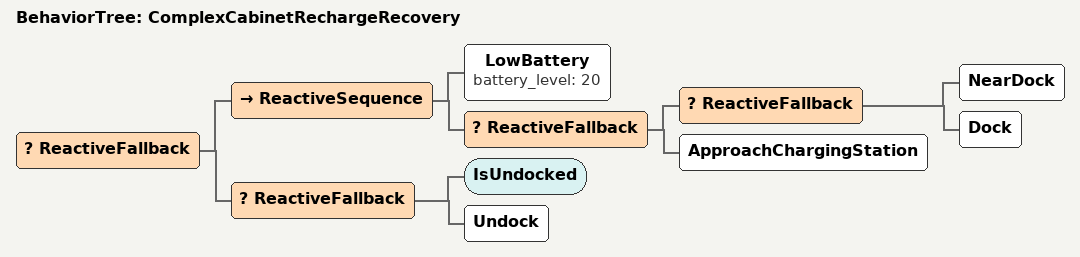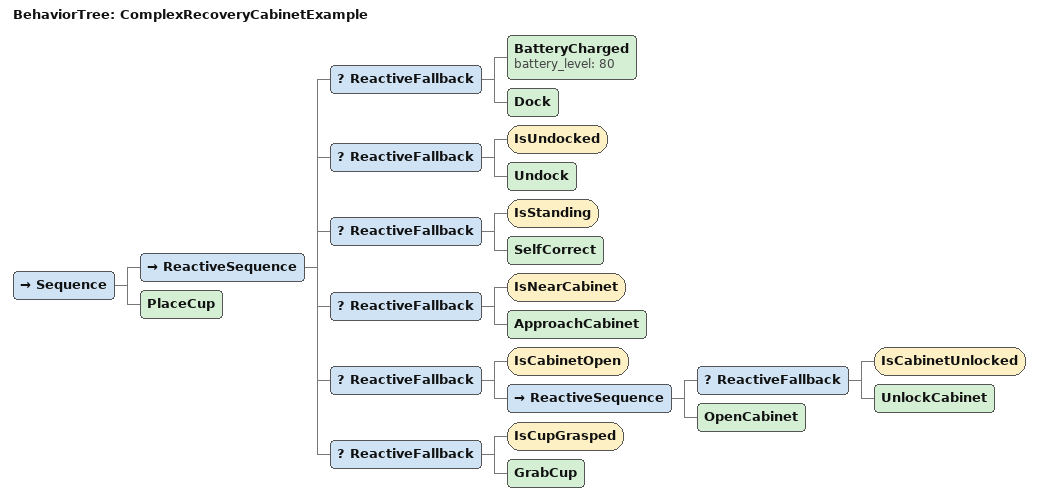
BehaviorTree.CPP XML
<?xml version="1.0" encoding="UTF-8"?>
<root BTCPP_format="4">
  <BehaviorTree ID="ComplexCabinetRechargeRecovery">
    <ReactiveFallback>
      <ReactiveSequence>
        <LowBattery battery_level="20"/>
        <ReactiveFallback>
          <ReactiveFallback>
            <NearDock/>
            <Dock/>
          </ReactiveFallback>
          <ApproachChargingStation/>
        </ReactiveFallback>
      </ReactiveSequence>
      <ReactiveFallback>
        <IsUndocked/>
        <Undock/>
      </ReactiveFallback>
    </ReactiveFallback>
  </BehaviorTree>

  <BehaviorTree ID="ComplexRecoveryCabinetExample">
    <Sequence>
      <ReactiveSequence>
        <ReactiveFallback>
          <BatteryCharged battery_level="80"/>
          <Dock/>
        </ReactiveFallback>
        <ReactiveFallback>
          <IsUndocked/>
          <Undock/>
        </ReactiveFallback>
        <ReactiveFallback>
          <IsStanding/>
          <SelfCorrect/>
        </ReactiveFallback>
        <ReactiveFallback>
          <IsNearCabinet/>
          <ApproachCabinet/>
        </ReactiveFallback>
        <ReactiveFallback>
          <IsCabinetOpen/>
          <ReactiveSequence>
            <ReactiveFallback>
              <IsCabinetUnlocked/>
              <UnlockCabinet/>
            </ReactiveFallback>
            <OpenCabinet/>
          </ReactiveSequence>
        </ReactiveFallback>
        <ReactiveFallback>
          <IsCupGrasped/>
          <GrabCup/>
        </ReactiveFallback>
      </ReactiveSequence>
      <PlaceCup/>
    </Sequence>
  </BehaviorTree>

</root>
